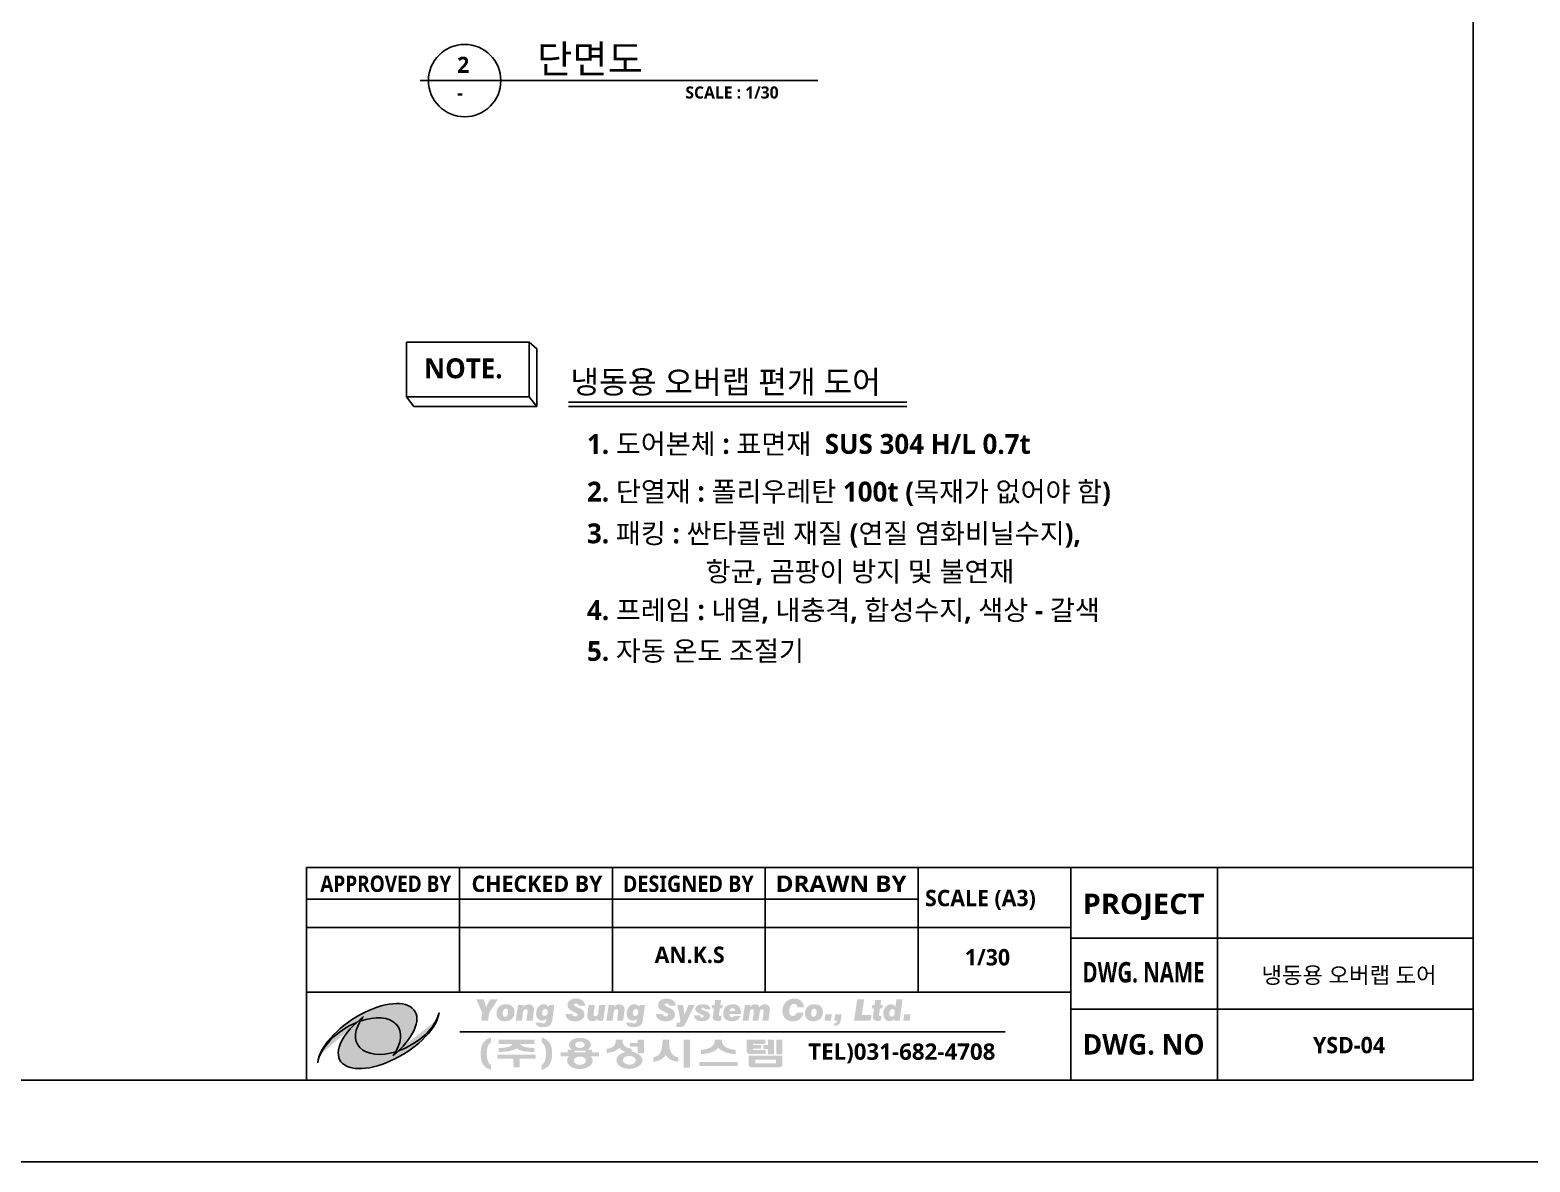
# Model space of a CAD drawing. Header units: millimetres. Extents: x 0 to 33600, y 0 to 8910.
# Drawn here: x 18254 to 23759, y 0 to 4153 of the extents above; entities that cross this region are included whole.
import ezdxf
from ezdxf.enums import TextEntityAlignment as Align

# ---------------------------------------------------------------- set-up
doc = ezdxf.new("R2010")
doc.units = ezdxf.units.MM
doc.header["$LTSCALE"] = 20
doc.header["$MEASUREMENT"] = 0
doc.layers.get('0').update_dxf_attribs({"linetype": 'CONTINUOUS'})
doc.layers.get('Defpoints').update_dxf_attribs({"color": 181, "linetype": 'CONTINUOUS'})
for name, color, linetype in [('TEXT', 7, 'CONTINUOUS'), ('TEXT-1', 7, 'CONTINUOUS'), ('TEXT2', 7, 'CONTINUOUS')]:
    doc.layers.add(name, color=color, linetype=linetype)
doc.styles.add('SH_대대리576', font='')
doc.styles.get('SH_대대리576').set_extended_font_data('NanumGothic', bold=True)

# ---------------------------------------------------------------- blocks, each defined once
blk = doc.blocks.new('A$C218C5527')
h = blk.add_hatch(color=1)
edge = h.paths.add_edge_path()
edge.add_ellipse((5.05, 2.14), major_axis=(-4.79, -2.98), ratio=0.580265, start_angle=131.9714, end_angle=248.5968, ccw=False)
edge.add_ellipse((5.05, 2.14), major_axis=(-4.79, -2.98), ratio=0.580265, start_angle=125.4238, end_angle=131.9714, ccw=False)
edge.add_ellipse((6.06, 3.31), major_axis=(-5.8, -3.76), ratio=0.472671, start_angle=104.5749, end_angle=339.9724)
edge.add_ellipse((5.05, 2.14), major_axis=(-4.79, -2.98), ratio=0.580265, start_angle=253.4092, end_angle=333.3098, ccw=False)
edge.add_ellipse((8.69, 4.5), major_axis=(5.95, 3.51), ratio=0.472671, start_angle=105.5245, end_angle=113.8539, ccw=False)
edge.add_ellipse((9.76, 5.7), major_axis=(-4.89, -2.73), ratio=0.583553, start_angle=307.9879, end_angle=314.6539)
h = blk.add_hatch(color=5)
edge = h.paths.add_edge_path()
edge.add_ellipse((9.72, 5.67), major_axis=(4.93, 2.74), ratio=0.580265, start_angle=131.9714, end_angle=248.5968, ccw=False)
edge.add_ellipse((9.72, 5.67), major_axis=(4.93, 2.74), ratio=0.580265, start_angle=125.4238, end_angle=131.9714, ccw=False)
edge.add_ellipse((8.66, 4.55), major_axis=(5.98, 3.46), ratio=0.472671, start_angle=104.5749, end_angle=339.9724)
edge.add_ellipse((9.72, 5.67), major_axis=(4.93, 2.74), ratio=0.580265, start_angle=253.4092, end_angle=333.3098, ccw=False)
edge.add_ellipse((5.98, 3.49), major_axis=(-6.12, -3.22), ratio=0.472671, start_angle=105.5245, end_angle=113.8539, ccw=False)
edge.add_ellipse((4.85, 2.35), major_axis=(5.02, 2.48), ratio=0.583553, start_angle=307.9879, end_angle=314.6539)
at = {"color": 1}
blk.add_ellipse((6.06, 3.31), major_axis=(-5.8, -3.76), ratio=0.472671, start_param=1.820342, end_param=5.933638, dxfattribs=at)
at = {"color": 1, "extrusion": (0, 0, -1)}
for start_param, end_param in [(0.465832, 1.86036), (1.944353, 4.094127)]:
    blk.add_ellipse((5.05, 2.14), major_axis=(-4.79, -2.98), ratio=0.580265, start_param=start_param, end_param=end_param, dxfattribs=at)
at = {"color": 5}
blk.add_ellipse((8.69, 4.5), major_axis=(5.95, 3.51), ratio=0.472671, start_param=1.820342, end_param=5.933638, dxfattribs=at)
at = {"color": 5, "extrusion": (0, 0, -1)}
for start_param, end_param in [(5.070129, 7.190969), (3.610997, 5.004166)]:
    blk.add_ellipse((9.76, 5.7), major_axis=(-4.89, -2.73), ratio=0.583553, start_param=start_param, end_param=end_param, dxfattribs=at)

msp = doc.modelspace()

# ---------------------------------------------------------------- hatches: boundary and pattern name
h = msp.add_hatch(color=7)
h.dxf.hatch_style = 1
h.paths.add_polyline_path([(19972, 597.1), (19943.3, 597.1), (19929.6, 571.7), (19928.7, 569.2), (19928, 565.1), (19928, 566.1), (19927.8, 569.3), (19927.2, 572.2), (19918.7, 597.1), (19891.7, 597.1), (19914.2, 547.2), (19910.1, 518.4), (19935.2, 518.4), (19939.4, 547.1)])
h.paths.add_polyline_path([(20027.1, 567.5), (20023.8, 571.2), (20021, 573.4), (20016.9, 575.7), (20012.2, 577.3), (20006.9, 578.3), (20001.2, 578.7), (19998.7, 578.6), (19993.3, 578), (19988.2, 576.8), (19983.7, 575), (19979.5, 572.5), (19975.8, 569.4), (19974.6, 568.2), (19971.6, 564.3), (19969.3, 560), (19967.6, 555.3), (19966.7, 550.1), (19966.3, 544.5), (19966.4, 541.7), (19967.2, 536.5), (19968.9, 531.8), (19971.4, 527.6), (19974.7, 523.9), (19977.7, 521.6), (19981.8, 519.3), (19986.5, 517.6), (19991.8, 516.6), (19997.5, 516.3), (20000, 516.3), (20005.6, 516.9), (20010.6, 518.1), (20015.2, 520), (20019.3, 522.4), (20023, 525.4), (20024.2, 526.8), (20027.1, 530.6), (20029.3, 534.9), (20030.9, 539.7), (20031.8, 545), (20032.2, 550.7), (20032, 553.3), (20031.3, 558.6), (20029.6, 563.4)])
h.paths.add_polyline_path([(19995.9, 561.8), (20000.7, 563), (20003.1, 562.7), (20007.1, 560), (20008.5, 556.8), (20009.1, 551.1), (20008.9, 546.8), (20007.9, 541.7), (20006.1, 537.5), (20006.1, 537.4), (20002.5, 533.7), (19997.9, 532.4), (19995.4, 532.7), (19991.4, 535.2), (19990, 538), (19989.2, 543.7), (19989.5, 548.7), (19990.5, 553.8), (19992.3, 558.1)], flags=16)
h.paths.add_polyline_path([(20006.1, 537.5), (20006.1, 537.4), (20006, 537.4)], flags=0)
h.paths.add_polyline_path([(20103.2, 564.6), (20101.5, 569.2), (20098.6, 573.1), (20094.8, 575.9), (20090.1, 577.6), (20084.6, 578.2), (20084.2, 578.2), (20079, 577.6), (20074.2, 575.9), (20073.2, 575.4), (20069, 572.7), (20065.1, 568.9), (20066.1, 576.5), (20045.6, 576.5), (20037.1, 518.4), (20059.5, 518.4), (20063.9, 549.4), (20065, 554), (20067.2, 558), (20068.8, 559.4), (20074.1, 560.9), (20079, 558.9), (20080.8, 554.2), (20080.8, 553.1), (20080.5, 551.2), (20076, 518.4), (20098.5, 518.4), (20103, 551.9), (20103.5, 556), (20103.7, 559.6)])
h.paths.add_polyline_path([(20178.5, 576.5), (20159.1, 576.5), (20158, 568.5), (20157.6, 569), (20154.2, 573.1), (20150.2, 576.1), (20149.6, 576.4), (20144.9, 578), (20139.4, 578.5), (20136.8, 578.3), (20131.9, 577.4), (20127.3, 575.5), (20123.3, 572.6), (20119.6, 568.7), (20119.2, 568.2), (20116.5, 564.2), (20114.4, 559.7), (20112.9, 554.9), (20112, 549.6), (20111.7, 544), (20112, 539), (20113.1, 533.8), (20115, 529.3), (20117.7, 525.6), (20119.9, 523.4), (20124, 521), (20128.8, 519.4), (20134.4, 518.9), (20137.6, 519.2), (20142.5, 520.5), (20145.4, 522), (20149.6, 525.4), (20149, 520.5), (20147.8, 515.3), (20146.1, 511.7), (20143.4, 509), (20138.4, 507.8), (20133.9, 508.8), (20131.7, 511.7), (20109.7, 511.7), (20109.7, 511.5), (20110.8, 506.6), (20113.3, 502.5), (20117.3, 499.2), (20121.4, 497.2), (20126.1, 495.8), (20131.4, 495), (20137.6, 494.8), (20143, 495), (20148.1, 495.6), (20152.8, 496.8), (20154.4, 497.3), (20159.2, 499.6), (20163.1, 502.6), (20166, 506.2), (20168.4, 511.1), (20169.4, 514), (20170.6, 519), (20171.6, 524.9)])
h.paths.add_polyline_path([(20153, 543.8), (20151, 539.6), (20147.9, 536.8), (20140.7, 535.9), (20136.5, 538.3), (20135.1, 540.4), (20134.1, 545.7), (20134.1, 547.7), (20135, 553.1), (20136.9, 557.2), (20139.8, 560.2), (20144.4, 561.5), (20147.4, 561.2), (20151.5, 558.8), (20153, 556.3), (20154, 550.9), (20153.9, 549.2)], flags=16)
h.paths.add_polyline_path([(20285.7, 589.1), (20282, 592.5), (20278.8, 594.6), (20274.4, 596.6), (20269.6, 598), (20264.3, 598.9), (20258.4, 599.1), (20253.9, 599), (20248.3, 598.4), (20243.3, 597.1), (20239, 595.2), (20235.2, 592.9), (20231.6, 589.5), (20228.9, 585.4), (20227.4, 580.7), (20226.9, 575.3), (20227.3, 570.7), (20228.9, 566), (20231.8, 561.9), (20232.4, 561.2), (20235.5, 558.6), (20239.5, 555.8), (20244.6, 553.1), (20250.6, 550.3), (20254.4, 548.7), (20258.5, 546.6), (20262.7, 543.6), (20264.2, 540.4), (20261.7, 535.4), (20255.6, 534.2), (20251.2, 534.7), (20247, 536.7), (20245.3, 538.4), (20243.9, 543.5), (20219.5, 543.5), (20219.6, 540.6), (20220.6, 535.4), (20222.4, 530.9), (20225.2, 526.9), (20228.9, 523.4), (20230, 522.6), (20233.9, 520.3), (20238.4, 518.5), (20243.3, 517.3), (20248.8, 516.6), (20254.9, 516.3), (20255.4, 516.3), (20261.4, 516.6), (20266.8, 517.4), (20271.7, 518.8), (20276, 520.6), (20279.8, 523), (20280.8, 523.7), (20284.2, 527.3), (20286.7, 531.5), (20288.1, 536.2), (20288.6, 541.6), (20288.4, 545.7), (20286.9, 550.5), (20284.2, 554.8), (20283.3, 555.8), (20279.8, 559), (20275.5, 561.9), (20270.2, 564.6), (20267.9, 565.6), (20262.7, 567.8), (20256.1, 570.9), (20252.2, 573.7), (20250.8, 576.2), (20252.8, 580.1), (20257.9, 581.6), (20260.6, 581.4), (20265.1, 579.7), (20266.2, 578.5), (20268.1, 573.6), (20291.6, 573.6), (20291.5, 575.2), (20290.4, 580.4), (20288.4, 585)])
h.paths.add_polyline_path([(20366, 576.5), (20343.7, 576.5), (20339, 544.9), (20338.1, 541.1), (20335.9, 537), (20334.4, 535.8), (20329, 534.4), (20323.8, 536.4), (20322.2, 541.4), (20322.3, 543.5), (20322.5, 545.5), (20327, 576.5), (20304.6, 576.5), (20299.5, 541.6), (20299.2, 539), (20299.2, 536.4), (20299.2, 535.9), (20299.8, 530.3), (20301.5, 525.6), (20304.3, 521.9), (20304.5, 521.7), (20308.3, 518.9), (20313, 517.2), (20318.5, 516.6), (20319.2, 516.6), (20324.4, 517.3), (20329.3, 519.1), (20330, 519.5), (20334.3, 522.4), (20338, 526.2), (20337.2, 518.4), (20357.6, 518.4)])
h.paths.add_polyline_path([(20435.8, 564.6), (20434.1, 569.2), (20431.1, 573.1), (20427.3, 575.9), (20422.6, 577.6), (20417.1, 578.2), (20416.8, 578.2), (20411.6, 577.6), (20406.7, 575.9), (20405.7, 575.4), (20401.6, 572.7), (20397.6, 568.9), (20398.6, 576.5), (20378.2, 576.5), (20369.6, 518.4), (20392, 518.4), (20396.4, 549.4), (20397.5, 554), (20399.7, 558), (20401.3, 559.4), (20406.6, 560.9), (20411.5, 558.9), (20413.4, 554.2), (20413.3, 553.1), (20413, 551.2), (20408.6, 518.4), (20431, 518.4), (20435.6, 551.9), (20436, 556), (20436.3, 559.6)])
h.paths.add_polyline_path([(20511.1, 576.5), (20491.6, 576.5), (20490.5, 568.5), (20490.1, 569), (20486.7, 573.1), (20482.7, 576.1), (20482.1, 576.4), (20477.4, 578), (20471.9, 578.5), (20469.3, 578.3), (20464.4, 577.4), (20459.9, 575.5), (20455.8, 572.6), (20452.1, 568.7), (20451.7, 568.2), (20449, 564.2), (20446.9, 559.7), (20445.4, 554.9), (20444.6, 549.6), (20444.3, 544), (20444.6, 539), (20445.6, 533.8), (20447.5, 529.3), (20450.2, 525.6), (20452.4, 523.4), (20456.5, 521), (20461.3, 519.4), (20466.9, 518.9), (20470.1, 519.2), (20475.1, 520.5), (20478, 522), (20482.2, 525.4), (20481.6, 520.5), (20480.4, 515.3), (20478.7, 511.7), (20475.9, 509), (20470.9, 507.8), (20466.5, 508.8), (20464.3, 511.7), (20442.3, 511.7), (20442.3, 511.5), (20443.3, 506.6), (20445.8, 502.5), (20449.8, 499.2), (20453.9, 497.2), (20458.6, 495.8), (20464, 495), (20470.1, 494.8), (20475.5, 495), (20480.7, 495.6), (20485.3, 496.8), (20487, 497.3), (20491.7, 499.6), (20495.7, 502.6), (20498.5, 506.2), (20500.9, 511.1), (20501.9, 514), (20503.1, 519), (20504.1, 524.9)])
h.paths.add_polyline_path([(20469.4, 557.2), (20472.3, 560.2), (20476.9, 561.5), (20479.9, 561.2), (20484, 558.8), (20485.5, 556.3), (20486.5, 550.9), (20486.4, 549.2), (20485.5, 543.8), (20483.5, 539.6), (20480.4, 536.8), (20475.5, 535.6), (20473.2, 535.9), (20469, 538.3), (20467.6, 540.4), (20466.6, 545.7), (20466.6, 547.7), (20467.5, 553.1)], flags=16)
h.paths.add_polyline_path([(20620.7, 536.2), (20621.2, 541.6), (20620.9, 545.7), (20619.4, 550.5), (20616.7, 554.8), (20615.8, 555.8), (20612.4, 559), (20608, 561.9), (20602.8, 564.6), (20600.5, 565.6), (20595.2, 567.8), (20588.6, 570.9), (20584.7, 573.7), (20583.3, 576.2), (20585.4, 580.1), (20590.4, 581.6), (20593.2, 581.4), (20597.6, 579.7), (20598.8, 578.5), (20600.6, 573.6), (20624.1, 573.6), (20624, 575.2), (20622.9, 580.4), (20621, 585), (20618.2, 589.1), (20614.5, 592.5), (20611.3, 594.6), (20607, 596.6), (20602.2, 598), (20596.8, 598.9), (20590.9, 599.1), (20586.4, 599), (20580.9, 598.4), (20575.9, 597.1), (20571.5, 595.2), (20567.8, 592.9), (20564.1, 589.5), (20561.5, 585.4), (20559.9, 580.7), (20559.4, 575.3), (20559.9, 570.7), (20561.5, 566), (20564.3, 561.9), (20565, 561.2), (20568, 558.6), (20572.1, 555.8), (20577.1, 553.1), (20583.1, 550.3), (20586.9, 548.7), (20591, 546.6), (20595.3, 543.6), (20596.7, 540.4), (20594.5, 535.9), (20593.4, 535.2), (20588.1, 534.2), (20583.7, 534.7), (20579.5, 536.7), (20577.8, 538.4), (20576.4, 543.5), (20552, 543.5), (20552.1, 540.6), (20553.1, 535.4), (20554.9, 530.9), (20557.7, 526.9), (20561.4, 523.4), (20562.5, 522.6), (20566.5, 520.3), (20570.9, 518.5), (20575.8, 517.3), (20581.4, 516.6), (20587.4, 516.3), (20587.9, 516.3), (20594, 516.6), (20599.3, 517.4), (20604.2, 518.8), (20608.6, 520.6), (20612.3, 523), (20613.3, 523.7), (20616.7, 527.3), (20619.2, 531.5)])
h.paths.add_polyline_path([(20693.6, 576.5), (20670.9, 576.5), (20655.8, 539.9), (20651.1, 576.5), (20629.5, 576.5), (20640.5, 522.9), (20641, 520), (20641.2, 517.1), (20639.5, 512.5), (20634.6, 511.1), (20632.4, 511.2), (20628.1, 511.6), (20625.9, 495.8), (20627.8, 495.6), (20632.9, 495.1), (20637.9, 494.8), (20643, 495.3), (20648, 496.5), (20652.2, 498.7), (20652.9, 499.2), (20656.1, 502.4), (20659.2, 506.5), (20662.1, 511.9)])
h.paths.add_polyline_path([(20717.4, 562.1), (20719.1, 565.2), (20723.8, 566.4), (20728.9, 564.8), (20731, 560.1), (20751.2, 560.1), (20751.1, 561.1), (20749.9, 566.2), (20747.5, 570.4), (20743.8, 573.8), (20739.9, 575.8), (20735.2, 577.3), (20729.9, 578.2), (20723.8, 578.5), (20723, 578.5), (20716.9, 578.1), (20711.5, 577.3), (20707, 575.8), (20703.2, 573.9), (20702.4, 573.3), (20698.8, 569.7), (20696.7, 565.4), (20696, 560.2), (20696.1, 558.6), (20697.3, 555.3), (20699.5, 552.2), (20702.9, 549.2), (20707.3, 546.3), (20713, 543.5), (20719.6, 540.8), (20720.4, 540.5), (20721.4, 540.1), (20725.8, 537.9), (20727.4, 534.6), (20725.5, 531), (20725.4, 531), (20720.5, 529.7), (20719.1, 529.8), (20714.8, 531.9), (20714, 532.9), (20712.7, 537.9), (20691.3, 537.9), (20691.3, 537.5), (20691.5, 534.5), (20692.8, 529.6), (20695.3, 525.5), (20699.1, 522.1), (20700.7, 521), (20704.8, 519), (20709.5, 517.6), (20714.9, 516.8), (20721, 516.5), (20722.9, 516.6), (20728.7, 517), (20733.9, 518.1), (20738.4, 519.8), (20742.1, 522), (20744.2, 523.7), (20747.2, 527.5), (20749, 532.1), (20749.7, 537.4), (20749.4, 539.9), (20747.5, 544.7), (20745.8, 547.1), (20741.6, 550.3), (20740.8, 550.8), (20736.5, 552.6), (20730.6, 554.5), (20726.2, 555.9), (20723.3, 556.9), (20719.3, 558.9)])
h.paths.add_polyline_path([(20796.8, 576.5), (20787.9, 576.5), (20790.6, 594.4), (20768.8, 594.4), (20766.3, 576.5), (20758.1, 576.5), (20756.1, 563.6), (20764.4, 563.6), (20760.6, 537.5), (20760.1, 533.9), (20760, 531.1), (20760, 529.8), (20761.3, 524.9), (20764.4, 521.2), (20766.6, 519.8), (20771.2, 518.2), (20776.9, 517.6), (20777.6, 517.6), (20783, 517.8), (20784.1, 517.9), (20789.4, 518.5), (20791.8, 535.2), (20790.7, 535.2), (20789, 535.1), (20784.2, 536.2), (20782.7, 539.5), (20782.7, 540.7), (20786.1, 563.6), (20795, 563.6)])
h.paths.add_polyline_path([(20855.5, 570.8), (20852.3, 573.4), (20848.2, 575.7), (20843.5, 577.3), (20838.1, 578.3), (20832.2, 578.6), (20830.3, 578.5), (20824.8, 578), (20819.8, 576.8), (20815.2, 574.9), (20811.1, 572.4), (20807.4, 569.1), (20806.1, 567.7), (20803.3, 563.8), (20801, 559.4), (20799.4, 554.7), (20798.5, 549.4), (20798.2, 543.8), (20798.2, 541.5), (20799, 536.2), (20800.7, 531.5), (20803.3, 527.4), (20806.7, 523.7), (20809.7, 521.4), (20814, 519.2), (20818.7, 517.6), (20824, 516.6), (20829.8, 516.3), (20830.5, 516.3), (20836.2, 516.7), (20841.4, 517.6), (20846.1, 519.2), (20850.3, 521.2), (20852.7, 522.9), (20856.4, 526.4), (20859.3, 530.5), (20861.3, 535.3), (20839.5, 535.3), (20836.3, 531.7), (20831, 530.6), (20827.5, 531), (20823.5, 533.4), (20821.8, 536.1), (20820.8, 542.5), (20863.3, 542.5), (20863.5, 545.4), (20863.5, 548.2), (20863.3, 553.1), (20862.4, 558.4), (20860.8, 563.1), (20858.5, 567.3)])
h.paths.add_polyline_path([(20832.6, 564.6), (20835.3, 564.3), (20839.4, 561.9), (20840.9, 559.4), (20841.9, 554), (20821.9, 554), (20822.9, 557.7), (20825.5, 561.8), (20827.6, 563.4)], flags=16)
h.paths.add_polyline_path([(20904.3, 560.4), (20909.1, 559), (20910.6, 554.8), (20910.5, 553), (20910.3, 551), (20905.8, 518.4), (20927.6, 518.4), (20932.3, 549.8), (20933.2, 554), (20935.3, 558), (20936.3, 558.9), (20941.1, 560.4), (20945.5, 559), (20947, 555), (20946.9, 552.8), (20946.6, 550.8), (20942.1, 518.4), (20964.1, 518.4), (20968.8, 552.6), (20969.3, 557.2), (20969.4, 560.3), (20969, 565), (20967.3, 569.7), (20964.4, 573.6), (20961.1, 576.1), (20956.4, 577.8), (20950.9, 578.4), (20950.2, 578.3), (20945.1, 577.6), (20940.2, 575.8), (20938.7, 574.9), (20934.7, 571.8), (20930.9, 567.8), (20928.9, 572.2), (20925.6, 575.8), (20921.3, 577.7), (20915.8, 578.4), (20910.5, 577.8), (20905.7, 576.1), (20905, 575.7), (20901, 572.9), (20897.1, 569), (20898.3, 576.5), (20878, 576.5), (20869.4, 518.4), (20891.2, 518.4), (20896, 550.3), (20896.8, 554), (20899.2, 558.7)])
h.paths.add_polyline_path([(21079.7, 524.7), (21081.1, 525.9), (21084.5, 529.4), (21087.3, 533.5), (21089.6, 538), (21091.4, 543), (21092.7, 548.4), (21068.5, 548.4), (21068.2, 547.5), (21065.8, 542.7), (21062.5, 539.1), (21058.2, 536.7), (21052.7, 535.7), (21047.3, 537), (21043.6, 540.1), (21042.3, 542.1), (21040.8, 546.7), (21040.3, 552.6), (21040.7, 558.5), (21041.6, 563.7), (21043.2, 568.4), (21045.7, 572.9), (21049.5, 576.9), (21053.8, 579.2), (21063.4, 579.2), (21067.5, 576.6), (21069.8, 572.6), (21070.7, 567.1), (21094.2, 567.1), (21094.2, 568.3), (21093.3, 573.9), (21091.9, 579), (21089.8, 583.6), (21087.3, 587.6), (21084.1, 591), (21083, 592), (21079.2, 594.6), (21074.8, 596.6), (21069.9, 598.1), (21064.6, 599), (21058.7, 599.3), (21055.8, 599.2), (21050.5, 598.6), (21045.5, 597.5), (21040.8, 595.8), (21039.1, 595), (21034.6, 592.4), (21030.5, 589.2), (21026.8, 585.5), (21026.1, 584.7), (21023, 580.5), (21020.5, 575.9), (21018.5, 571), (21017.9, 569.5), (21016.6, 564.5), (21015.8, 559.4), (21015.5, 554.1), (21015.8, 548.7), (21016.6, 543.3), (21018, 538.4), (21020, 534), (21022.6, 529.8), (21025.8, 526.2), (21029.4, 523.2), (21033.5, 520.6), (21037.9, 518.6), (21042.8, 517.2), (21048.1, 516.3), (21053.9, 516.1), (21056.1, 516.1), (21061.6, 516.6), (21066.6, 517.8), (21071.4, 519.5), (21075.7, 521.7)])
h.paths.add_polyline_path([(21163.2, 558.6), (21161.5, 563.4), (21159.1, 567.5), (21155.8, 571.2), (21152.9, 573.4), (21148.8, 575.7), (21144.1, 577.3), (21138.9, 578.3), (21133.1, 578.7), (21130.7, 578.6), (21125.2, 578), (21120.2, 576.8), (21115.6, 575), (21111.4, 572.5), (21107.7, 569.4), (21106.5, 568.2), (21103.5, 564.3), (21101.2, 560), (21099.6, 555.3), (21098.6, 550.1), (21098.2, 544.5), (21098.3, 541.7), (21099.1, 536.5), (21100.8, 531.8), (21103.3, 527.6), (21106.7, 523.9), (21109.6, 521.6), (21113.8, 519.3), (21118.5, 517.6), (21123.7, 516.6), (21129.4, 516.3), (21131.9, 516.3), (21137.5, 516.9), (21142.5, 518.1), (21147.1, 520), (21151.2, 522.4), (21154.9, 525.4), (21156.1, 526.8), (21159.1, 530.6), (21161.3, 534.9), (21162.8, 539.7), (21163.7, 545), (21164.1, 550.7), (21164, 553.3)])
h.paths.add_polyline_path([(21124.2, 558.1), (21127.8, 561.8), (21132.6, 563), (21135, 562.7), (21139, 560), (21140.4, 556.8), (21141.1, 551.1), (21140.9, 546.8), (21139.8, 541.7), (21138, 537.5), (21138, 537.4), (21134.4, 533.7), (21129.9, 532.4), (21127.3, 532.7), (21123.3, 535.2), (21121.9, 538), (21121.2, 543.7), (21121.4, 548.7), (21122.4, 553.8)], flags=16)
h.paths.add_polyline_path([(21138, 537.5), (21138, 537.4), (21138, 537.5)], flags=0)
h.paths.add_polyline_path([(21196.5, 541.7), (21173.4, 541.7), (21169.9, 518.4), (21193, 518.4)])
h.paths.add_polyline_path([(21232.7, 541.7), (21209.6, 541.7), (21206.1, 518.4), (21216.8, 518.4), (21216.1, 515.6), (21213.4, 511.7), (21211.5, 510.5), (21206.3, 509.5), (21204.8, 499.6), (21207.5, 499.7), (21213, 500.4), (21217.7, 501.9), (21221.6, 504.3), (21222.4, 504.9), (21225.6, 508.5), (21227.9, 512.9), (21229.2, 518.4)])
h.paths.add_polyline_path([(21315.5, 597.1), (21290.4, 597.1), (21278.3, 518.4), (21339.3, 518.4), (21342.2, 538.9), (21306.6, 538.9)])
h.paths.add_polyline_path([(21384.1, 576.5), (21375.3, 576.5), (21377.9, 594.4), (21356.2, 594.4), (21353.6, 576.5), (21345.4, 576.5), (21343.4, 563.6), (21351.7, 563.6), (21347.9, 537.5), (21347.4, 533.9), (21347.3, 531.1), (21347.3, 529.8), (21348.6, 524.9), (21351.8, 521.2), (21353.9, 519.8), (21358.5, 518.2), (21364.2, 517.6), (21365, 517.6), (21370.3, 517.8), (21371.5, 517.9), (21376.7, 518.5), (21379.1, 535.2), (21378, 535.2), (21376.4, 535.1), (21371.6, 536.2), (21370.1, 539.5), (21370.1, 540.6), (21370.1, 541.2), (21373.4, 563.6), (21382.3, 563.6)])
h.paths.add_polyline_path([(21456.5, 597.1), (21434.3, 597.1), (21430.3, 570.1), (21427.2, 573.6), (21423, 576.4), (21418.5, 577.9), (21413.2, 578.5), (21410.8, 578.4), (21405.9, 577.4), (21401.5, 575.5), (21397.4, 572.6), (21393.6, 568.7), (21393.4, 568.2), (21390.7, 564.2), (21388.5, 559.7), (21387, 554.9), (21386.1, 549.7), (21385.8, 544.1), (21385.8, 543.3), (21386.3, 537.6), (21387.5, 532.5), (21389.4, 528), (21391.9, 524.1), (21394.4, 521.6), (21398.4, 518.8), (21403.1, 517.2), (21408.3, 516.6), (21408.6, 516.6), (21413.7, 517.3), (21418.6, 519), (21418.8, 519.2), (21423, 522), (21426.7, 525.9), (21425.8, 518.4), (21445.8, 518.4)])
h.paths.add_polyline_path([(21414.7, 559.7), (21419.2, 561), (21421.6, 560.7), (21425.7, 558.2), (21427.2, 555.6), (21428, 550.1), (21427.9, 547.4), (21426.9, 542.2), (21424.8, 537.9), (21421.1, 534.5), (21414.2, 533.5), (21410.2, 536.2), (21408.8, 538.8), (21407.9, 544.2), (21408.1, 546.7), (21409, 551.9), (21411.1, 556.3)], flags=16)
h.paths.add_polyline_path([(21485.7, 541.7), (21462.5, 541.7), (21459, 518.4), (21482.1, 518.4)])
h = msp.add_hatch(color=7)
h.dxf.hatch_style = 1
h.paths.add_polyline_path([(19931.5, 411.6), (19932.5, 417.3), (19933.4, 421.2), (19936.1, 428.3), (19939.7, 433.8), (19944.4, 437.5), (19946.5, 438.5), (19946.5, 457.3), (19938.9, 454.6), (19932.2, 451.2), (19926.3, 447), (19921.4, 442.2), (19917.3, 436.8), (19914.6, 431.9), (19912.5, 426.7), (19910.8, 421.1), (19909.6, 414.9), (19908.8, 408.2), (19908.4, 401.1), (19908.4, 398.5), (19908.5, 391), (19909, 384.2), (19909.9, 377.8), (19911.3, 371.9), (19913, 366.6), (19915.2, 361.7), (19916.1, 359.9), (19920, 354.4), (19924.7, 349.4), (19930.3, 345.2), (19936.8, 341.6), (19944.2, 338.6), (19946.5, 337.9), (19946.5, 356.3), (19941.6, 359.6), (19937.8, 364.4), (19934.7, 370.7), (19933.4, 374.9), (19932.1, 380.3), (19931.2, 386.2), (19930.8, 392.6), (19930.7, 398.3), (19930.9, 405.2)])
h.paths.add_polyline_path([(20104.8, 448.2), (19973.8, 448.2), (19973.8, 433.4), (20024.6, 433.4), (20022.5, 428.7), (20016.8, 424.8), (20009.6, 422.2), (20002.9, 420.7), (19995.1, 419.5), (19986.2, 418.7), (19976.5, 418.2), (19973.8, 418.1), (20039.3, 417.3), (20043.9, 413.9), (20050.4, 411), (20058.7, 408.5), (20068.2, 406.6), (20075.9, 405.4), (20084, 404.5), (20092.7, 403.9), (20102, 403.4), (20104.8, 403.4), (20104.8, 418.2), (20094.8, 418.7), (20085.8, 419.4), (20077.7, 420.5), (20070.6, 422.1), (20068.9, 422.5), (20060.2, 425.7), (20055.2, 429.7), (20053.9, 433.4), (20104.8, 433.4)])
h.paths.add_polyline_path([(20020, 408.6), (20028.2, 411.1), (20034.7, 414), (20039.3, 417.3), (19973.8, 418.1), (19973.8, 403.4), (19983, 403.7), (19991.9, 404.4), (20000.2, 405.2), (20008.1, 406.3), (20009.8, 406.6)], flags=17)
h.paths.add_polyline_path([(20109.6, 393.5), (19969, 393.5), (19969, 378.7), (20027.6, 378.7), (20027.6, 346.7), (20050.9, 346.7), (20050.9, 378.7), (20109.6, 378.7)])
h.paths.add_polyline_path([(20166.6, 424.6), (20164.6, 429.9), (20162.2, 434.7), (20161.2, 436.4), (20157, 441.8), (20152.1, 446.7), (20146.3, 450.8), (20139.6, 454.2), (20132.1, 456.9), (20132.1, 438.3), (20137.1, 435.1), (20141.1, 430.3), (20144.1, 423.8), (20145, 421), (20146.3, 415.7), (20147.1, 409.8), (20147.6, 403.3), (20147.8, 398), (20147.6, 391.1), (20147.1, 384.8), (20146.2, 379), (20145.2, 374.7), (20142.5, 367.4), (20139, 361.7), (20134.8, 357.7), (20132.1, 356.1), (20132.1, 337.7), (20139.7, 340.4), (20146.4, 343.8), (20152.2, 347.9), (20157.2, 352.6), (20161.3, 358.1), (20162.2, 359.7), (20164.6, 364.3), (20166.4, 369.5), (20168, 375.1), (20169.1, 381.3), (20169.8, 388), (20170.2, 395.2), (20170.2, 398.3), (20169.9, 405.5), (20169.3, 412.4), (20168.2, 418.7)])
h.paths.add_polyline_path([(20256.7, 435.8), (20260, 438.7), (20267.4, 441.5), (20272.4, 441.9), (20238.8, 444.4), (20234.7, 439.4), (20232.4, 433.9), (20232, 430.1), (20233.1, 424.1), (20236, 418.8), (20240.9, 414.1), (20244.2, 412), (20227.7, 412), (20227.7, 402.3), (20251.4, 402.3), (20251.4, 408.5), (20293.2, 408.6), (20316.8, 412), (20300.4, 412), (20305.9, 415.8), (20272.4, 418.4), (20264.2, 419.7), (20260, 421.6), (20255.4, 426.6), (20254.7, 430.1)])
h.paths.add_polyline_path([(20292.6, 452), (20284.9, 454.2), (20276.6, 455.2), (20272.4, 455.4), (20263.8, 454.8), (20255.8, 453.2), (20248.4, 450.5), (20244.9, 448.8), (20238.8, 444.4), (20272.4, 441.9), (20280.6, 440.6), (20284.5, 438.7), (20289.2, 433.8), (20290.1, 430.1), (20287.9, 424.5), (20284.5, 421.6), (20277.2, 418.8), (20272.4, 418.4), (20305.9, 415.8), (20310.1, 420.8), (20312.4, 426.3), (20312.8, 430.1), (20311.8, 436), (20308.8, 441.3), (20304, 446.1), (20299.7, 448.8)])
h.paths.add_polyline_path([(20316.8, 412), (20293.2, 408.6), (20293.2, 402.3), (20251.4, 402.3), (20227.7, 402.3), (20201.9, 402.3), (20201.9, 388.2), (20234.1, 388.2), (20229.5, 383.6), (20226.6, 378.4), (20225.4, 372.5), (20225.4, 371.8), (20226.2, 365.8), (20228.7, 360.2), (20232.8, 355.2), (20272.3, 356.4), (20264, 357.4), (20256.8, 360.8), (20251.8, 365.8), (20250.1, 371.6), (20251.6, 377.5), (20256.5, 382.6), (20263.7, 385.8), (20272.1, 386.9), (20272.3, 386.9), (20311.1, 387.8), (20310.5, 388.2), (20342.6, 388.2), (20342.6, 402.3), (20316.8, 402.3)])
h.paths.add_polyline_path([(20319.2, 370.3), (20319.3, 371.8), (20318.3, 377.6), (20315.6, 382.9), (20311.1, 387.8), (20272.3, 386.9), (20280.6, 385.9), (20287.6, 382.7), (20287.6, 382.7), (20292.6, 377.8), (20294.5, 371.9), (20292.8, 365.9), (20287.8, 360.9), (20280.7, 357.5), (20272.4, 356.4), (20272.3, 356.4), (20232.8, 355.2), (20238.4, 350.7), (20240.1, 349.6), (20247, 346.1), (20254.5, 343.6), (20262.5, 341.9), (20271, 341.3), (20272.9, 341.3), (20281.4, 341.8), (20289.5, 343.2), (20297, 345.8), (20304, 349.3), (20304.5, 349.6), (20310.7, 354.1), (20315.1, 359), (20317.9, 364.4)])
h.paths.add_polyline_path([(20435.7, 426.3), (20432.4, 430.9), (20430.2, 436.4), (20429, 442.8), (20428.8, 448.2), (20404.3, 448.2), (20403.7, 441), (20402.3, 434.8), (20399.8, 429.5), (20397.5, 426.4), (20392.6, 422.2), (20386.2, 418.9), (20378.4, 416.6), (20370.6, 415.4), (20370.6, 400), (20378.7, 400.7), (20386.8, 402.4), (20394.9, 404.9), (20396.9, 405.6), (20404.5, 409.2), (20410.9, 413.2), (20415.7, 417.7), (20416.8, 419.1), (20446, 419.5), (20439.7, 422.8)])
h.paths.add_polyline_path([(20462.9, 415.4), (20453.7, 417), (20446, 419.5), (20416.8, 419.1), (20421.3, 414.2), (20427.2, 410), (20434.4, 406.2), (20435.6, 405.7), (20441.3, 403.7), (20437, 402.9), (20429.5, 400.5), (20422.6, 397.1), (20421.1, 396.2), (20415.2, 391.8), (20410.8, 386.9), (20407.9, 381.5), (20406.6, 375.6), (20406.4, 373.3), (20407.2, 367.2), (20409.5, 361.7), (20413.3, 356.5), (20453.9, 357.1), (20445.7, 358.1), (20438.5, 361.2), (20437.7, 361.7), (20432.6, 366.5), (20430.5, 372.1), (20430.5, 373.3), (20431.9, 379.1), (20436.5, 384), (20437.7, 384.9), (20444.8, 388.1), (20452.9, 389.4), (20453.9, 389.4), (20494.4, 390), (20489, 394.6), (20486.4, 396.2), (20479.4, 399.9), (20472, 402.5), (20464.1, 404.2), (20462.9, 404.2)])
h.paths.add_polyline_path([(20507.2, 448.2), (20483.9, 448.2), (20483.9, 436.7), (20456.5, 436.7), (20456.5, 422.7), (20483.9, 422.7), (20483.9, 400), (20507.2, 400)])
h.paths.add_polyline_path([(20500.6, 379.4), (20498.3, 384.9), (20494.4, 390), (20453.9, 389.4), (20462.2, 388.4), (20470, 385.2), (20475.4, 380.1), (20477.5, 374.5), (20477.6, 373.3), (20476.1, 367.5), (20471.6, 362.5), (20470.3, 361.7), (20463.3, 358.4), (20454.3, 357), (20453.9, 357.1), (20413.3, 356.5), (20418.7, 351.9), (20421.1, 350.2), (20428, 346.7), (20435.3, 344), (20443.3, 342.4), (20451.8, 341.6), (20453.8, 341.6), (20462.4, 342.1), (20470.5, 343.5), (20478, 346), (20485, 349.4), (20486.4, 350.2), (20492.4, 354.7), (20496.9, 359.6), (20499.9, 364.9), (20501.3, 370.8), (20501.4, 373.3)])
h.paths.add_polyline_path([(20601.8, 419.2), (20600.8, 425.5), (20600.1, 432.4), (20599.7, 439.9), (20599.5, 448.2), (20575.7, 448.2), (20575.5, 440.2), (20575.2, 432.6), (20574.5, 425.8), (20573.4, 419.5), (20572.2, 413.7), (20570.6, 408.5), (20568.8, 403.9), (20566.7, 399.9), (20566.6, 399.8), (20562.4, 394.1), (20557, 389.7), (20550.6, 386.4), (20543.2, 384.3), (20541.3, 384), (20541.3, 367.6), (20549.7, 369), (20557.7, 371), (20565.1, 373.9), (20568.1, 375.3), (20574.7, 379.2), (20580.3, 383.7), (20584.9, 388.8), (20587.5, 392.6), (20613.7, 392.9), (20609.1, 398.3), (20608.3, 399.7), (20606.2, 403.7), (20604.5, 408.3), (20602.9, 413.5)])
h.paths.add_polyline_path([(20633.6, 384.2), (20625.9, 385.9), (20619.2, 388.8), (20613.7, 392.9), (20587.5, 392.6), (20591.4, 386.9), (20596.1, 381.9), (20601.8, 377.6), (20605.5, 375.3), (20612.4, 372.2), (20620.1, 369.8), (20628.4, 368.2), (20633.6, 367.6)])
h.paths.add_polyline_path([(20676.6, 448.2), (20653.3, 448.2), (20653.3, 346.1), (20676.6, 346.1)])
h.paths.add_polyline_path([(20775.1, 413.3), (20779.7, 417.9), (20780.5, 419.1), (20807.2, 421.6), (20802.2, 425.7), (20798.2, 430.5), (20795.5, 435.9), (20793.8, 442.1), (20793.3, 448.6), (20767.8, 448.6), (20767.3, 441.9), (20765.5, 435.8), (20762.6, 430.3), (20758.6, 425.6), (20753.6, 421.6), (20747.7, 418.4), (20740.9, 415.7), (20733, 413.6), (20724.1, 412), (20716.7, 411.3), (20716.7, 395.4), (20725.7, 396.1), (20734.2, 397.3), (20742.3, 399), (20750.1, 401), (20754.1, 402.3), (20762.3, 405.5), (20769.3, 409.3)])
h.paths.add_polyline_path([(20844.1, 411.3), (20834.5, 412.3), (20825.8, 414), (20818.1, 416.2), (20811.5, 419.1), (20807.2, 421.6), (20780.5, 419.1), (20784.8, 414.4), (20790.2, 410.2), (20796.9, 406.5), (20805, 403.1), (20806.7, 402.5), (20814.3, 400.1), (20822.3, 398.3), (20830.6, 396.8), (20839.3, 395.8), (20844.1, 395.4)])
h.paths.add_polyline_path([(20850.8, 367.3), (20710.2, 367.3), (20710.2, 352.5), (20850.8, 352.5)])
h.paths.add_polyline_path([(20952.3, 448.2), (20884.4, 448.2), (20884.4, 405.6), (20886.3, 399.5), (20887.3, 398.5), (20895, 396.7), (20895.5, 396.7), (20953.6, 396.7), (20953.6, 410.6), (20907.8, 410.6), (20907.8, 415.7), (20937.9, 415.7), (20937.9, 428.6), (20907.8, 428.6), (20907.8, 433.4), (20952.3, 433.4)])
h.paths.add_polyline_path([(20984.6, 448.2), (20962.7, 448.2), (20962.7, 429.4), (20945.4, 429.4), (20945.4, 414.6), (20962.7, 414.6), (20962.7, 395.3), (20984.6, 395.3)])
h.paths.add_polyline_path([(21015.5, 448.2), (20993.2, 448.2), (20993.2, 395.3), (21015.5, 395.3)])
h.paths.add_polyline_path([(21015.5, 389.9), (20892.2, 389.9), (20892.2, 356.5), (20915.6, 361.8), (20915.6, 375.8), (20992.2, 375.8)], flags=17)
h.paths.add_polyline_path([(21015.5, 389.9), (20992.2, 375.8), (20992.2, 361.8), (20915.6, 361.8), (20892.2, 356.5), (20894.1, 350.4), (20895.1, 349.5), (20902.7, 347.8), (20903.5, 347.8), (21004.2, 347.8), (21012.3, 349.4), (21012.5, 349.5), (21015.4, 354.7), (21015.5, 356.5)])

# ---------------------------------------------------------------- linework, layer by layer
at = {"color": 7}
for p, q in [((20086.7, 3007.2), (20086.7, 2806.4)), ((19663.5, 2772.1), (19636.1, 2806.4)), ((20114.1, 2772.1), (19663.5, 2772.1)), ((19831.5, 478), (21832.4, 478))]:
    msp.add_line(p, q, dxfattribs=at)
for p, q in [((20230.7, 2787.4), (21472.5, 2787.4)), ((20230.7, 2772.1), (21472.5, 2772.1)), ((19269.4, 1080.6), (23550.4, 1080.6)), ((19269.4, 300.6), (19269.4, 1080.6)), ((19830.4, 623.1), (19830.4, 1080.6)), ((20391.4, 623.1), (20391.4, 1080.6)), ((20952.4, 623.1), (20952.4, 1080.6)), ((21513.4, 623.1), (21513.4, 1080.6)), ((22074.4, 300.6), (22074.4, 1080.6)), ((22611.7, 300.6), (22611.7, 1080.6)), ((19269.4, 963.6), (21513.4, 963.6)), ((19269.4, 860.7), (22074.4, 860.7)), ((22074.4, 820.5), (23550.4, 820.5)), ((19269.4, 623.1), (22074.4, 623.1)), ((22074.4, 560.4), (23550.4, 560.4))]:
    msp.add_line(p, q)
msp.add_lwpolyline([(20086.7, 2806.4), (19636.1, 2806.4), (19636.1, 3007.2), (20086.7, 3007.2), (20114.1, 2983.4), (20114.1, 2772.1)], close=True, dxfattribs=at)
at = {"layer": 'Defpoints'}
for points in [[(12600, 8910), (25200, 8910), (25200, 0), (12600, 0)], [(12900, 8610), (23550, 8610), (23550, 300), (12900, 300)]]:
    msp.add_lwpolyline(points, close=True, dxfattribs=at)
at = {"layer": 'TEXT'}
msp.add_line((19685.8, 3967.1), (21145.7, 3967.1), dxfattribs=at)
msp.add_circle((19849.5, 3967.1), 132.8, dxfattribs=at)

# ---------------------------------------------------------------- block references
at = {"xscale": 30, "yscale": 30, "zscale": 30}
msp.add_blockref('A$C218C5527', (19310.3, 342.4), dxfattribs=at)

# ---------------------------------------------------------------- texts
at = {"style": 'SH_대대리576'}
for s, height, width, p, p2 in [('APPROVED BY', 60, 0.827763, (19319.7, 990.7), (19800.2, 990.7)), ('CHECKED BY', 60, 0.917775, (19874.7, 990.7), (20355.2, 990.7)), ('DESIGNED BY', 60, 0.871525, (20429.7, 990.7), (20910.2, 990.7)), ('DRAWN BY', 60, 1.047157, (20990.7, 990.7), (21471.2, 990.7)), ('PROJECT', 75, 1.014103, (22117, 909.3), (22564.5, 909.3)), ('DWG. NAME', 75, 0.684664, (22117, 658.6), (22564.5, 658.6)), ('DWG. NO', 75, 0.903315, (22117, 394), (22564.5, 394))]:
    msp.add_text(s, height=height, dxfattribs=dict(at, width=width)).set_placement(p, p2, align=Align.FIT)
msp.add_text('SCALE (A3)', height=60, dxfattribs=at).set_placement((21538.8, 938.3))
at = {"color": 4, "style": 'SH_대대리576'}
msp.add_text('AN.K.S', height=60, dxfattribs=at).set_placement((20546.6, 730.1))
for s, p in [('1/30', (21767.9, 721.2)), ('냉동용 오버랩 도어', (23094.8, 655.4))]:
    msp.add_text(s, height=60, dxfattribs=at).set_placement(p, align=Align.CENTER)
msp.add_text('YSD-04', height=60, dxfattribs=at).set_placement((23094.8, 428.8), align=Align.MIDDLE)
at = {"color": 7, "style": 'SH_대대리576', "width": 0.920477}
msp.add_text('TEL)031-682-4708', height=60, dxfattribs=at).set_placement((21110.4, 374.9), (21797.2, 374.9), align=Align.FIT)
at = {"layer": 'TEXT', "style": 'SH_대대리576'}
for s, height, p in [('2', 59, (19822.2, 3995.6)), ('-', 50.2, (19821.5, 3897.8)), ('SCALE : 1/30', 44.25, (20659.4, 3901.4))]:
    msp.add_text(s, height=height, dxfattribs=at).set_placement(p)
at = {"layer": 'TEXT-1', "style": 'SH_대대리576'}
msp.add_text('단면도', height=103.25, dxfattribs=at).set_placement((20115, 3994.4))
at = {"layer": 'TEXT2', "style": 'SH_대대리576'}
for s, height, p in [('NOTE.', 72.92, (19700.7, 2875.1)), ('냉동용 오버랩 편개 도어', 83.979, (20237.5, 2819.7)), ('1. 도어본체 : 표면재  SUS 304 H/L 0.7t', 72.922, (20298.3, 2597.8)), ('2. 단열재 : 폴리우레탄 100t (목재가 없어야 함)', 72.922, (20298.3, 2422.8)), ('3. 패킹 : 싼타플렌 재질 (연질 염화비닐수지),', 72.922, (20298.3, 2269.7)), ('항균, 곰팡이 방지 및 불연재', 72.922, (20734.1, 2129.7)), ('4. 프레임 : 내열, 내충격, 합성수지, 색상 - 갈색', 72.922, (20298.3, 1988.2)), ('5. 자동 온도 조절기', 72.922, (20298.3, 1838.5))]:
    msp.add_text(s, height=height, dxfattribs=at).set_placement(p)

doc.saveas('drawing.dxf')
